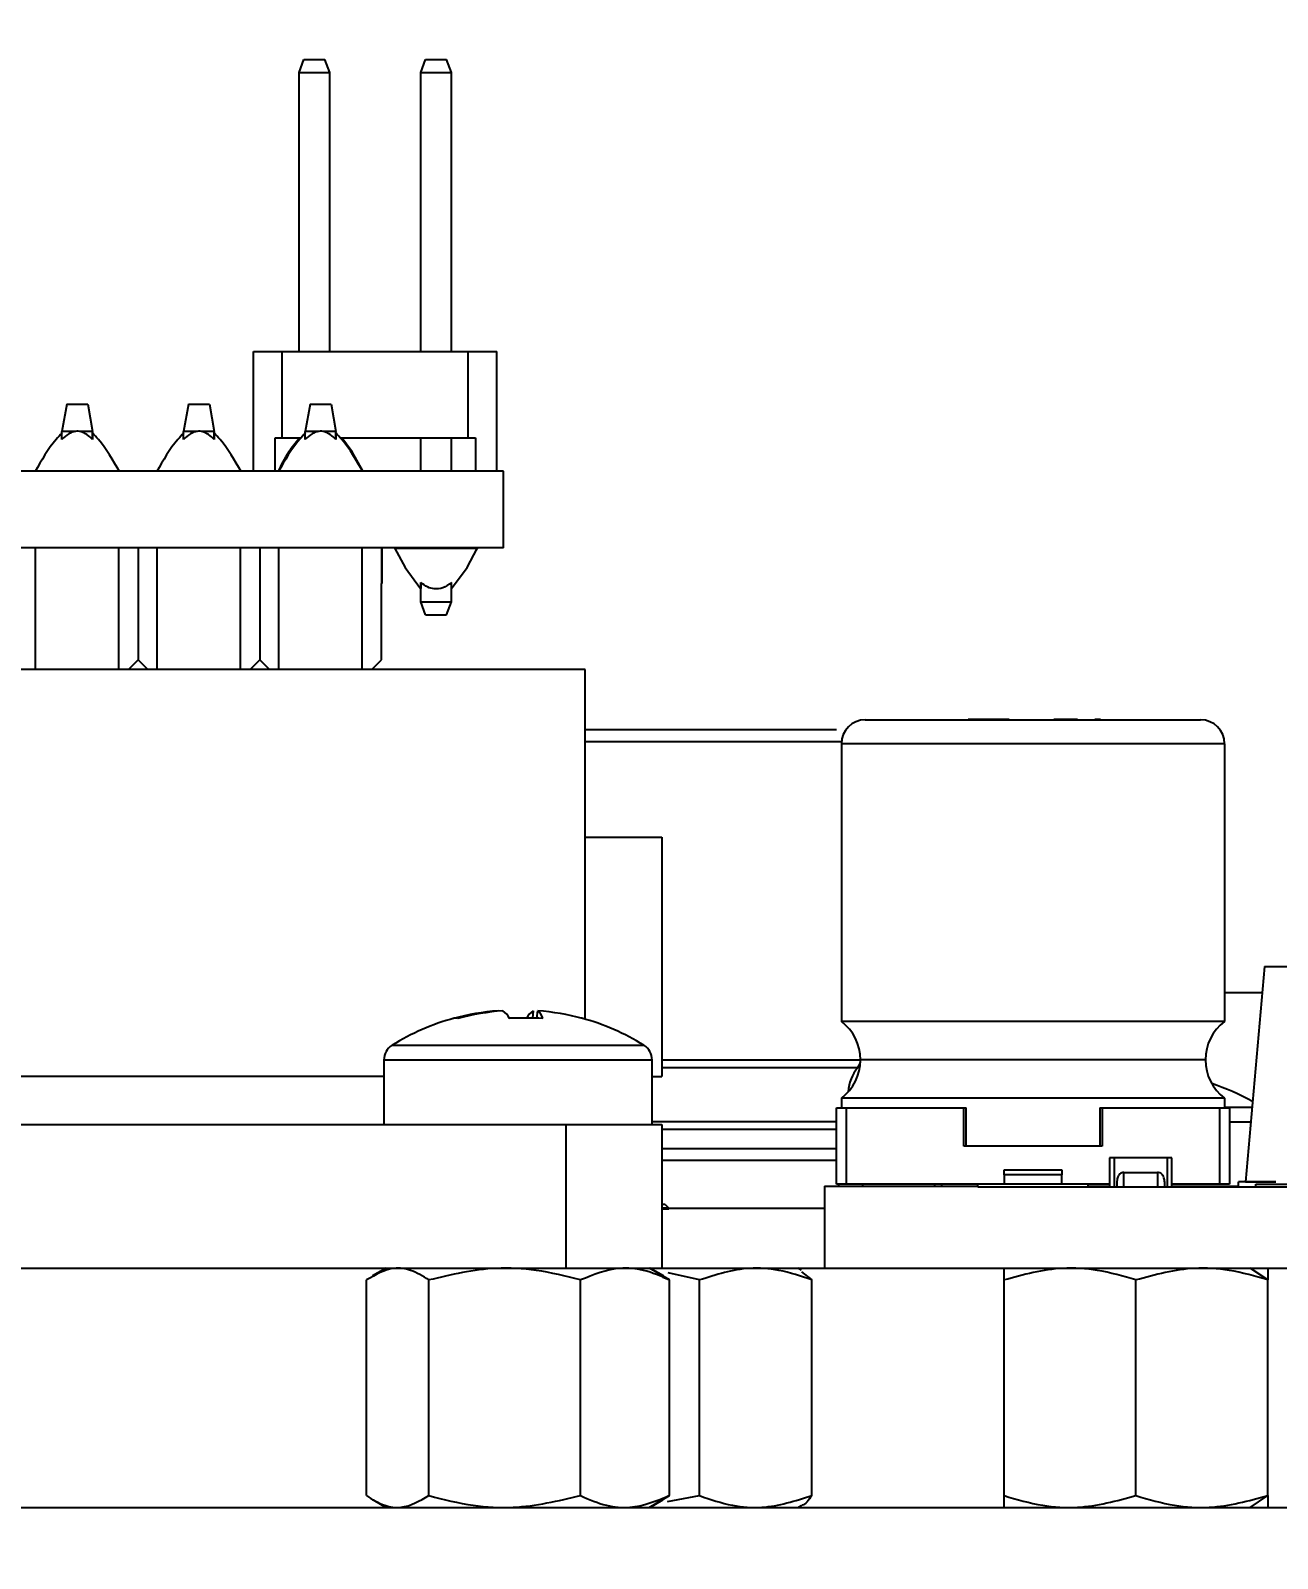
# Model space of a CAD drawing. Header units: millimetres. Extents: x 53 to 380, y 29 to 265.
# Drawn here: x 128.9 to 141.91, y 235.28 to 251.23 of the extents above; entities that cross this region are included whole.
import ezdxf

# ---------------------------------------------------------------- set-up
doc = ezdxf.new("R2010")
doc.units = ezdxf.units.MM
doc.styles.add('SLDTEXTSTYLE0', font='TXT', dxfattribs={"width": 0.75})
doc.dimstyles.new('SLDDIMSTYLE0', dxfattribs={"dimtxt": 3.5, "dimasz": 3.302, "dimexe": 0, "dimexo": 0.0625, "dimgap": 0.875, "dimtad": 1, "dimlfac": 2, "dimrnd": 1e-09, "dimzin": 4, "dimdsep": 46, "dimtxsty": 'SLDTEXTSTYLE0', "dimsah": 1, "dimcen": 0.09, "dimadec": 0, "dimazin": 1, "dimtfac": 1, "dimtofl": 0, "dimtmove": 0, "dimatfit": 3, "dimfxl": 1, "dimfrac": 2, "dimtolj": 1, "dimtzin": 12, "dimarcsym": 0})

# ---------------------------------------------------------------- blocks, each defined once
blk = doc.blocks.new('_D_1')
at = {"color": 7, "linetype": 'Continuous', "lineweight": 0, "transparency": 16777216}
for p, q in [((60.484, 230.312), (60.484, 261.932)), ((165.484, 218.312), (165.484, 261.932)), ((165.484, 260.932), (60.484, 260.932))]:
    blk.add_line(p, q, dxfattribs=at)
at = {"color": 7, "linetype": 'Continuous', "lineweight": 18, "transparency": 16777216}
for points in [[(60.484, 260.932), (63.786, 260.424), (63.786, 261.44)], [(165.484, 260.932), (162.182, 261.44), (162.182, 260.424)]]:
    blk.add_solid(points, dxfattribs=at)
at = {"color": 7, "linetype": 'Continuous', "lineweight": 18, "transparency": 16777216, "insert": (116.619, 265.443), "char_height": 3.5, "attachment_point": 1, "style": 'SLDTEXTSTYLE0'}
blk.add_mtext('210.00', dxfattribs=at)

msp = doc.modelspace()

# ---------------------------------------------------------------- linework, layer by layer
at = {"color": 7, "linetype": 'Continuous', "lineweight": 25}
for p, q in [((131.6985, 250.7942), (131.7485, 250.9316)), ((131.6985, 250.7942), (132.0185, 250.7942)), ((131.6985, 247.8816), (131.6985, 250.7942)), ((131.7485, 250.9316), (131.9685, 250.9316)), ((132.0185, 250.7942), (131.9685, 250.9316)), ((132.0185, 247.8816), (132.0185, 250.7942)), ((132.9685, 250.7942), (133.0185, 250.9316)), ((132.9685, 250.7942), (133.2885, 250.7942)), ((132.9685, 247.8816), (132.9685, 250.7942)), ((133.0185, 250.9316), (133.2385, 250.9316)), ((133.2885, 250.7942), (133.2385, 250.9316)), ((133.2885, 247.8816), (133.2885, 250.7942)), ((131.2235, 246.6316), (131.2235, 247.8816)), ((131.2235, 247.8816), (131.5235, 247.8816)), ((131.5235, 246.9816), (131.5235, 247.8816)), ((131.5235, 247.8816), (133.4635, 247.8816)), ((133.4635, 246.9816), (133.4635, 247.8816)), ((133.4635, 247.8816), (133.7635, 247.8816)), ((133.7635, 246.6316), (133.7635, 247.8816)), ((129.2735, 247.3316), (129.2235, 247.048)), ((129.2735, 247.3316), (129.4935, 247.3316)), ((129.4935, 247.3316), (129.5435, 247.048)), ((130.5435, 247.3316), (130.4935, 247.048)), ((130.5435, 247.3316), (130.7635, 247.3316)), ((130.7635, 247.3316), (130.8135, 247.048)), ((131.8135, 247.3316), (131.7635, 247.048)), ((131.8135, 247.3316), (132.0335, 247.3316)), ((132.0335, 247.3316), (132.0835, 247.048)), ((129.3617, 247.048), (129.2235, 247.048)), ((129.2235, 246.9642), (129.2235, 247.048)), ((129.5435, 247.048), (129.4054, 247.048)), ((129.5435, 246.9642), (129.5435, 247.048)), ((130.4956, 247.0342), (130.4336, 246.9652)), ((130.6317, 247.048), (130.4935, 247.048)), ((130.4935, 246.9642), (130.4935, 247.048)), ((130.8135, 247.048), (130.6754, 247.048)), ((130.8135, 246.9642), (130.8135, 247.048)), ((131.4485, 246.6316), (131.4485, 246.9816)), ((131.4485, 246.9816), (131.5235, 246.9816)), ((131.5235, 246.9816), (131.7183, 246.9816)), ((131.6985, 246.9574), (131.6985, 246.9816)), ((131.9017, 247.048), (131.7635, 247.048)), ((131.7635, 246.9642), (131.7635, 247.048)), ((132.0835, 247.048), (131.9454, 247.048)), ((132.0835, 246.9642), (132.0835, 247.048)), ((132.1287, 246.9816), (133.4635, 246.9816)), ((132.2539, 246.8351), (132.1444, 246.9816)), ((132.9685, 246.6316), (132.9685, 246.9816)), ((133.2885, 246.6316), (133.2885, 246.9816)), ((133.4635, 246.9816), (133.5385, 246.9816)), ((133.5385, 246.9816), (133.5385, 246.6316)), ((132.3641, 246.6367), (132.2539, 246.8351)), ((130.2316, 246.6554), (130.2138, 246.628)), ((133.8335, 246.6316), (112.2335, 246.6316)), ((129.3835, 246.6367), (129.3835, 246.6316)), ((131.483, 246.6365), (131.483, 246.6316)), ((132.3641, 246.6365), (132.3641, 246.6316)), ((133.8335, 245.8316), (133.8335, 246.6316)), ((133.8335, 245.8316), (112.2335, 245.8316)), ((128.9485, 244.5616), (128.9485, 245.8316)), ((129.8185, 245.8316), (128.9485, 245.8316)), ((129.8185, 244.5616), (129.8185, 245.8316)), ((130.0185, 245.8316), (130.0185, 244.6616)), ((130.2185, 244.5616), (130.2185, 245.8316)), ((131.0885, 245.8316), (130.2185, 245.8316)), ((131.0885, 244.5616), (131.0885, 245.8316)), ((131.2885, 245.8316), (131.2885, 244.6616)), ((131.4885, 244.5616), (131.4885, 245.8316)), ((132.3585, 245.8316), (131.4885, 245.8316)), ((132.3585, 244.5616), (132.3585, 245.8316)), ((132.5585, 245.8316), (132.5585, 245.4616)), ((132.561, 245.8316), (132.561, 245.4616)), ((132.6916, 245.8352), (132.7011, 245.8204)), ((132.6982, 245.8267), (132.6982, 245.8316)), ((132.6982, 245.8265), (132.8058, 245.6281)), ((133.4513, 245.6281), (133.5589, 245.8265)), ((133.5486, 245.8091), (133.5655, 245.8351)), ((133.5589, 245.8267), (133.5589, 245.8316)), ((132.8058, 245.6281), (132.9667, 245.4077)), ((133.2904, 245.4077), (133.4513, 245.6281)), ((132.5585, 244.6616), (132.5585, 245.4616)), ((132.561, 245.4616), (132.5585, 245.4616)), ((132.9685, 245.269), (132.9685, 245.4693)), ((133.2885, 245.269), (133.2885, 245.4693)), ((132.9685, 245.269), (133.2885, 245.269)), ((133.0185, 245.1316), (132.9685, 245.269)), ((133.2385, 245.1316), (133.2885, 245.269)), ((133.0185, 245.1316), (133.2385, 245.1316)), ((129.9185, 244.5616), (130.0185, 244.6616)), ((130.0185, 244.6616), (130.1185, 244.5616)), ((131.1885, 244.5616), (131.2885, 244.6616)), ((131.2885, 244.6616), (131.3885, 244.5616)), ((132.4585, 244.5616), (132.5585, 244.6616)), ((134.6835, 244.5616), (111.2835, 244.5616)), ((134.6835, 240.9116), (134.6835, 244.5616)), ((137.6085, 244.0366), (137.8415, 244.0366)), ((137.8415, 244.0366), (140.8756, 244.0366)), ((138.6019, 244.0416), (138.6019, 244.0366)), ((138.6825, 244.0416), (138.6825, 244.0366)), ((138.74, 244.0416), (138.6825, 244.0416)), ((138.74, 244.0416), (138.74, 244.0366)), ((139.1084, 244.0416), (138.74, 244.0416)), ((139.1084, 244.0416), (139.1084, 244.0366)), ((139.115, 244.0416), (139.115, 244.0366)), ((139.5692, 244.0416), (139.5692, 244.0366)), ((139.5758, 244.0416), (139.5758, 244.0366)), ((139.8234, 244.0416), (139.5758, 244.0416)), ((139.8234, 244.0416), (139.8234, 244.0366)), ((139.9253, 244.0416), (139.9253, 244.0366)), ((140.0034, 244.0416), (140.0034, 244.0366)), ((140.0621, 244.0416), (140.0034, 244.0416)), ((140.0621, 244.0416), (140.0621, 244.0366)), ((140.0824, 244.0416), (140.0824, 244.0366)), ((140.8756, 244.0366), (141.1085, 244.0366)), ((141.3585, 243.7866), (137.3585, 243.7866)), ((137.3585, 243.7866), (137.3585, 240.8866)), ((141.3585, 243.7866), (141.3585, 240.8866)), ((134.6835, 242.8116), (135.4835, 242.8116)), ((135.4835, 242.8116), (135.4835, 240.3116)), ((141.7741, 241.4616), (141.5772, 239.2116)), ((141.7741, 241.4616), (146.1304, 241.4616)), ((141.3585, 241.1902), (141.7503, 241.1902)), ((133.778, 240.9941), (133.7775, 240.9981)), ((134.1415, 240.9981), (134.1346, 240.9219)), ((134.1804, 240.9205), (134.1896, 240.9981)), ((141.3585, 240.8866), (137.3585, 240.8866)), ((132.5835, 240.4849), (132.5835, 239.8116)), ((135.3835, 239.8116), (135.3835, 240.4849)), ((137.5585, 240.4847), (137.5585, 240.4866)), ((141.1585, 240.4866), (137.5585, 240.4866)), ((132.5835, 240.3116), (113.3835, 240.3116)), ((132.5835, 240.3116), (124.1335, 240.3116)), ((135.3835, 240.3116), (135.4835, 240.3116)), ((137.3085, 239.1866), (137.3085, 239.9866)), ((137.3085, 239.9866), (137.4085, 239.9866)), ((137.3585, 240.0866), (137.3585, 239.9866)), ((141.3585, 240.0866), (137.3585, 240.0866)), ((137.4085, 239.9866), (137.4085, 239.1866)), ((137.4085, 239.9866), (138.6361, 239.9866)), ((138.6361, 239.5866), (138.6361, 239.9866)), ((138.6361, 239.9866), (138.6611, 239.9866)), ((138.6611, 239.5866), (138.6611, 239.9866)), ((140.0559, 239.9866), (140.0559, 239.5866)), ((140.0559, 239.9866), (140.0809, 239.9866)), ((140.0809, 239.9866), (140.0809, 239.5866)), ((140.0809, 239.9866), (141.3085, 239.9866)), ((141.3085, 239.1866), (141.3085, 239.9866)), ((141.3085, 239.9866), (141.4085, 239.9866)), ((141.3585, 240.0866), (141.3585, 239.9866)), ((141.4085, 239.9866), (141.4085, 239.1866)), ((111.4835, 239.8116), (134.4835, 239.8116)), ((134.4835, 239.8116), (134.4835, 238.3116)), ((134.4835, 239.8116), (135.4835, 239.8116)), ((135.4835, 239.8116), (135.4835, 238.3116)), ((140.0809, 239.5866), (138.6361, 239.5866)), ((137.3085, 239.4366), (135.4835, 239.4366)), ((139.0585, 239.2866), (139.0585, 239.3366)), ((139.0585, 239.3366), (139.6585, 239.3366)), ((139.6585, 239.3366), (139.6585, 239.2866)), ((140.1585, 239.4616), (140.1585, 239.1616)), ((140.2085, 239.4616), (140.1585, 239.4616)), ((140.2085, 239.1616), (140.2085, 239.4616)), ((140.7585, 239.4616), (140.2085, 239.4616)), ((140.3085, 239.3116), (140.6585, 239.3116)), ((140.7585, 239.4616), (140.7585, 239.1616)), ((140.8085, 239.4616), (140.7585, 239.4616)), ((140.8085, 239.1616), (140.8085, 239.4616)), ((137.1835, 239.1666), (138.7835, 239.1666)), ((137.1835, 239.1666), (137.1835, 238.3116)), ((137.4085, 239.1866), (137.3085, 239.1866)), ((138.7835, 239.1866), (137.4085, 239.1866)), ((137.5835, 239.1666), (137.5835, 239.1866)), ((138.3335, 239.1666), (138.3335, 239.1866)), ((138.7835, 239.1666), (138.7835, 239.1866)), ((139.9335, 239.1866), (138.7835, 239.1866)), ((138.7835, 239.1666), (138.7835, 239.1616)), ((138.7835, 239.1616), (157.1835, 239.1616)), ((139.6585, 239.2866), (139.0585, 239.2866)), ((139.0585, 239.2866), (139.0585, 239.1866)), ((139.6585, 239.1866), (139.6585, 239.2866)), ((139.9335, 239.1616), (139.9335, 239.1866)), ((140.1585, 239.1866), (139.9335, 239.1866)), ((139.9335, 239.1666), (140.1585, 239.1666)), ((141.3085, 239.1866), (140.8085, 239.1866)), ((140.8085, 239.1666), (141.5022, 239.1666)), ((141.4085, 239.1866), (141.3085, 239.1866)), ((141.893, 239.2116), (141.5022, 239.2116)), ((141.5022, 239.1616), (141.5022, 239.2116)), ((141.5772, 239.2116), (141.893, 239.2116)), ((141.6835, 239.1866), (142.9335, 239.1866)), ((141.6835, 239.1616), (141.6835, 239.1866)), ((135.5197, 238.9741), (135.4835, 238.9741)), ((135.5585, 238.9366), (135.4835, 238.9366)), ((135.4835, 238.9316), (135.5585, 238.9316)), ((135.5197, 238.9741), (135.5585, 238.9366)), ((135.5585, 238.9316), (135.5585, 238.9366)), ((135.5585, 238.9366), (137.1835, 238.9366)), ((111.4835, 238.3116), (134.4835, 238.3116)), ((132.6085, 238.3116), (132.4665, 238.2296)), ((134.4835, 238.3116), (135.4835, 238.3116)), ((135.5654, 238.1875), (135.3515, 238.3116)), ((135.5006, 238.2296), (135.3585, 238.3116)), ((135.4835, 238.3116), (137.1835, 238.3116)), ((135.4936, 238.2176), (135.5654, 238.1875)), ((135.8784, 238.1875), (135.5498, 238.2619)), ((136.9441, 238.2911), (136.9085, 238.3116)), ((136.9418, 238.2733), (137.0502, 238.1875)), ((137.1835, 238.3116), (154.9517, 238.3116)), ((141.8105, 238.1875), (141.6243, 238.3116)), ((132.4017, 235.9357), (132.4017, 238.1875)), ((133.0535, 235.9357), (133.0535, 238.1875)), ((134.6354, 235.9357), (134.6354, 238.1875)), ((135.5654, 235.9357), (135.5654, 238.1875)), ((135.8784, 235.9357), (135.8784, 238.1875)), ((137.0502, 235.9357), (137.0502, 238.1875)), ((139.0566, 235.9357), (139.0566, 238.1875)), ((140.4335, 235.9357), (140.4335, 238.1875)), ((141.8105, 235.9357), (141.8105, 238.1875)), ((116.9602, 235.8116), (188.9835, 235.8116)), ((132.4665, 235.8936), (132.4702, 235.8915)), ((132.4702, 235.8915), (132.6085, 235.8116)), ((135.3515, 235.8116), (135.5654, 235.9357)), ((135.3585, 235.8116), (135.4969, 235.8915)), ((135.5654, 235.9357), (135.4933, 235.8977)), ((135.5429, 235.8753), (135.8784, 235.9357)), ((136.9085, 235.8116), (136.9441, 235.8321)), ((141.6243, 235.8116), (141.8105, 235.9357))]:
    msp.add_line(p, q, dxfattribs=at)
at = {"color": 8, "linetype": 'Continuous', "lineweight": 25}
for p, q in [((134.6835, 243.8116), (137.3598, 243.8116)), ((132.6689, 240.638), (135.2982, 240.638)), ((132.5835, 240.4849), (135.3835, 240.4849)), ((135.4835, 240.4847), (137.5585, 240.4847)), ((135.4835, 240.4052), (137.53, 240.4052)), ((141.3585, 239.993), (141.6456, 239.993)), ((135.3835, 239.843), (137.3085, 239.843)), ((141.4085, 239.8399), (141.6322, 239.8399)), ((135.4835, 239.7635), (137.3085, 239.7635)), ((135.4835, 239.5616), (137.3085, 239.5616)), ((137.3335, 239.1666), (137.3335, 239.1866)), ((138.4085, 239.1666), (138.4085, 239.1866))]:
    msp.add_line(p, q, dxfattribs=at)
at = {"color": 7, "linetype": 'Continuous', "lineweight": 25}
for centre, radius, start, end in [((137.6085, 243.7866), 0.25, 90, 180), ((141.1085, 243.7866), 0.25, 0, 90), ((133.9835, 238.5116), 2.5, 105.44606, 121.7263), ((133.9582, 238.5514), 2.4533, 94.22415, 105.34362), ((133.332, 240.8713), 0.0514, 63.52628, 116.47372), ((134.009, 238.5176), 2.4872, 94.22952, 105.2476), ((133.7068, 240.8235), 0.2112, 26.38152, 55.77242), ((133.8972, 238.093), 2.8296, 88.2521, 90.08935), ((134.0696, 238.0879), 2.8348, 86.48941, 93.51059), ((134.2603, 240.8235), 0.2112, 124.22701, 153.61981), ((134.0915, 240.8749), 0.1575, 15.62644, 51.47948), ((134.0089, 238.5514), 2.4533, 74.65638, 85.77585), ((134.6398, 240.8888), 0.0338, 57.34638, 92.43306), ((133.9835, 238.5116), 2.5, 58.2737, 74.55394), ((137.0585, 240.4866), 0.5, 0, 53.1301), ((141.6585, 240.4866), 0.5, 126.8699, 180), ((132.7635, 240.4849), 0.18, 121.7263, 180), ((135.2035, 240.4849), 0.18, 0, 58.2737), ((137.0585, 240.4866), 0.5, 306.8699, 0), ((137.4335, 240.4847), 0.125, 320.50537, 0), ((141.6585, 240.4866), 0.5, 180, 233.1301), ((137.871, 240.1241), 0.4419, 140.50537, 176.3962), ((140.4335, 237.8666), 2.5, 60.86824, 71.55203)]:
    msp.add_arc(centre, radius, start, end, dxfattribs=at)
for points, knots in [([(129.2254, 247.0339), (129.2044, 247.0113), (129.0923, 246.89), (129.0104, 246.7455), (128.9438, 246.628)], [0, 0, 0, 0, 0.1866114, 1, 1, 1, 1]), ([(129.5435, 246.9642), (129.5244, 246.9819), (129.4889, 247.0147), (129.4276, 247.0473), (129.3583, 247.0533), (129.2866, 247.0224), (129.2458, 246.9847), (129.2235, 246.9642)], [0, 0, 0, 0, 0.2106669, 0.3902226, 0.5518273, 0.755246, 1, 1, 1, 1]), ([(129.2235, 246.9642), (129.2235, 246.9802), (129.2235, 247.0101), (129.2235, 247.0373), (129.2235, 247.036), (129.2235, 247.0356)], [0, 0, 0, 0, 0.4373511, 0.8128706, 1, 1, 1, 1]), ([(129.8233, 246.628), (129.7567, 246.7456), (129.6746, 246.8903), (129.5622, 247.0117), (129.5411, 247.0346)], [0, 0, 0, 0, 0.8119862, 1, 1, 1, 1]), ([(129.5435, 247.0368), (129.5435, 247.0373), (129.5435, 247.0417), (129.5435, 247.0163), (129.5435, 246.9825), (129.5435, 246.9642)], [0, 0, 0, 0, 0.06555467, 0.49272807, 1, 1, 1, 1]), ([(130.4954, 247.0339), (130.4744, 247.0113), (130.3623, 246.89), (130.2804, 246.7455), (130.2138, 246.628)], [0, 0, 0, 0, 0.1866117, 1, 1, 1, 1]), ([(130.8135, 246.9642), (130.7944, 246.9819), (130.7589, 247.0147), (130.6976, 247.0473), (130.6283, 247.0533), (130.5566, 247.0224), (130.5158, 246.9847), (130.4935, 246.9642)], [0, 0, 0, 0, 0.2106669, 0.3902227, 0.5518268, 0.7552455, 1, 1, 1, 1]), ([(130.4935, 246.9642), (130.4935, 246.9802), (130.4935, 247.0101), (130.4935, 247.0373), (130.4935, 247.036), (130.4935, 247.0356)], [0, 0, 0, 0, 0.4373511, 0.8128706, 1, 1, 1, 1]), ([(131.0933, 246.628), (131.0267, 246.7456), (130.9446, 246.8903), (130.8322, 247.0117), (130.8111, 247.0346)], [0, 0, 0, 0, 0.8119868, 1, 1, 1, 1]), ([(130.8135, 247.0368), (130.8135, 247.0373), (130.8135, 247.0417), (130.8135, 247.0163), (130.8135, 246.9825), (130.8135, 246.9642)], [0, 0, 0, 0, 0.06555467, 0.49272807, 1, 1, 1, 1]), ([(131.6985, 246.9761), (131.6608, 246.9273), (131.555, 246.7905), (131.5112, 246.6969), (131.483, 246.6367)], [0, 0, 0, 0, 0.3571563, 1, 1, 1, 1]), ([(131.7654, 247.0339), (131.7444, 247.0113), (131.6323, 246.89), (131.5504, 246.7455), (131.4838, 246.628)], [0, 0, 0, 0, 0.1866111, 1, 1, 1, 1]), ([(132.0835, 246.9642), (132.0644, 246.9819), (132.0289, 247.0147), (131.9676, 247.0473), (131.8983, 247.0533), (131.8266, 247.0224), (131.7858, 246.9847), (131.7635, 246.9642)], [0, 0, 0, 0, 0.2106659, 0.3902228, 0.5518268, 0.7552455, 1, 1, 1, 1]), ([(131.7635, 246.9642), (131.7635, 246.9802), (131.7635, 247.0101), (131.7635, 247.0373), (131.7635, 247.036), (131.7635, 247.0356)], [0, 0, 0, 0, 0.4373511, 0.8128706, 1, 1, 1, 1]), ([(132.3633, 246.628), (132.2967, 246.7456), (132.2146, 246.8903), (132.1022, 247.0117), (132.0811, 247.0346)], [0, 0, 0, 0, 0.8119868, 1, 1, 1, 1]), ([(132.0835, 247.0368), (132.0835, 247.0373), (132.0835, 247.0417), (132.0835, 247.0163), (132.0835, 246.9825), (132.0835, 246.9642)], [0, 0, 0, 0, 0.06555467, 0.49272807, 1, 1, 1, 1]), ([(128.9615, 246.6367), (128.9563, 246.6367), (128.9374, 246.6367), (128.9742, 246.6367), (129.0676, 246.6367), (129.2131, 246.6367), (129.3267, 246.6367), (129.3835, 246.6367)], [0, 0, 0, 0, 0.0863867, 0.31479, 0.5431935, 0.7715967, 1, 1, 1, 1]), ([(129.3835, 246.6367), (129.4403, 246.6367), (129.554, 246.6367), (129.6995, 246.6367), (129.7928, 246.6367), (129.8296, 246.6367), (129.8108, 246.6367), (129.8056, 246.6367)], [0, 0, 0, 0, 0.2284015, 0.4568032, 0.6852048, 0.9136063, 1, 1, 1, 1]), ([(130.2315, 246.6367), (130.2263, 246.6367), (130.2074, 246.6367), (130.2442, 246.6367), (130.3376, 246.6367), (130.4831, 246.6367), (130.5967, 246.6367), (130.6535, 246.6367)], [0, 0, 0, 0, 0.08638671, 0.31478994, 0.54319373, 0.77159665, 1, 1, 1, 1]), ([(130.6535, 246.6367), (130.7103, 246.6367), (130.824, 246.6367), (130.9695, 246.6367), (131.0628, 246.6367), (131.0996, 246.6367), (131.0808, 246.6367), (131.0756, 246.6367)], [0, 0, 0, 0, 0.22840209, 0.45680312, 0.68520502, 0.91360637, 1, 1, 1, 1]), ([(131.5015, 246.6367), (131.4963, 246.6367), (131.4774, 246.6367), (131.5143, 246.6367), (131.6076, 246.6367), (131.7531, 246.6367), (131.8667, 246.6367), (131.9235, 246.6367)], [0, 0, 0, 0, 0.08638669, 0.31478997, 0.54319334, 0.77159671, 1, 1, 1, 1]), ([(131.9235, 246.6367), (131.9803, 246.6367), (132.094, 246.6367), (132.2395, 246.6367), (132.3328, 246.6367), (132.3696, 246.6367), (132.3508, 246.6367), (132.3456, 246.6367)], [0, 0, 0, 0, 0.2284016, 0.4568028, 0.6852048, 0.9136063, 1, 1, 1, 1]), ([(133.5589, 245.8267), (133.3982, 245.8266), (133.1113, 245.8265), (132.8244, 245.8266), (132.6982, 245.8267)], [0, 0, 0, 0, 0.55999991, 1, 1, 1, 1]), ([(133.2885, 245.4693), (133.26, 245.4486), (133.2068, 245.4101), (133.1143, 245.397), (133.0335, 245.4214), (132.9912, 245.4526), (132.9685, 245.4693)], [0, 0, 0, 0, 0.2967064, 0.5536266, 0.7617627, 1, 1, 1, 1]), ([(132.9685, 245.4693), (132.9685, 245.4485), (132.9685, 245.4134), (132.9685, 245.4104), (132.9685, 245.4091)], [0, 0, 0, 0, 0.59172557, 1, 1, 1, 1]), ([(133.2885, 245.4091), (133.2885, 245.408), (133.2885, 245.4029), (133.2885, 245.4252), (133.2885, 245.454), (133.2885, 245.4693)], [0, 0, 0, 0, 0.1096934, 0.52709445, 1, 1, 1, 1]), ([(134.6835, 243.9366), (134.8081, 243.9366), (135.1744, 243.9366), (135.7995, 243.9366), (136.4628, 243.9366), (137.0086, 243.9366), (137.2085, 243.9366), (137.3085, 243.9366)], [0, 0, 0, 0, 0.1141842, 0.3356382, 0.5570922, 0.7785462, 1, 1, 1, 1]), ([(140.3085, 239.3116), (140.3007, 239.3108), (140.2849, 239.3092), (140.2651, 239.2955), (140.25, 239.2771), (140.2368, 239.2464), (140.2337, 239.2175), (140.2336, 239.1862), (140.2336, 239.1723), (140.2335, 239.1616)], [0, 0, 0, 0, 0.12366142, 0.25015573, 0.37173685, 0.50053988, 0.77757971, 0.82918471, 1, 1, 1, 1]), ([(140.3085, 239.1616), (140.3085, 239.1746), (140.3085, 239.2021), (140.3085, 239.2438), (140.3085, 239.2822), (140.3085, 239.302), (140.3085, 239.3116)], [0, 0, 0, 0, 0.2241892, 0.4769329, 0.747474, 1, 1, 1, 1]), ([(140.6585, 239.3116), (140.6585, 239.3021), (140.6585, 239.2823), (140.6585, 239.244), (140.6585, 239.2022), (140.6585, 239.1746), (140.6585, 239.1616)], [0, 0, 0, 0, 0.25090342, 0.52166054, 0.77547778, 1, 1, 1, 1]), ([(140.7335, 239.1616), (140.7335, 239.1724), (140.7335, 239.1864), (140.7334, 239.2021), (140.7329, 239.2226), (140.7295, 239.2483), (140.717, 239.2773), (140.7017, 239.2957), (140.682, 239.3091), (140.6662, 239.3108), (140.6585, 239.3116)], [0, 0, 0, 0, 0.1724816, 0.2236522, 0.2514342, 0.4999944, 0.631714, 0.7504153, 0.8780281, 1, 1, 1, 1]), ([(133.0535, 238.1875), (132.9903, 238.2263), (132.8716, 238.2994), (132.6496, 238.3289), (132.4976, 238.2422), (132.4017, 238.1875)], [0, 0, 0, 0, 0.2956528, 0.555283, 1, 1, 1, 1]), ([(134.6354, 238.1875), (134.482, 238.2263), (134.1938, 238.2994), (133.6551, 238.3289), (133.2863, 238.2422), (133.0535, 238.1875)], [0, 0, 0, 0, 0.2956526, 0.5552835, 1, 1, 1, 1]), ([(135.5654, 238.1875), (135.4752, 238.2263), (135.3058, 238.2994), (134.9891, 238.3289), (134.7723, 238.2422), (134.6354, 238.1875)], [0, 0, 0, 0, 0.2956526, 0.5552831, 1, 1, 1, 1]), ([(137.0502, 238.1875), (136.9365, 238.2263), (136.7231, 238.2994), (136.324, 238.3289), (136.0508, 238.2422), (135.8784, 238.1875)], [0, 0, 0, 0, 0.2956522, 0.5552824, 1, 1, 1, 1]), ([(140.4335, 238.1875), (140.3, 238.2263), (140.0492, 238.2994), (139.5802, 238.3289), (139.2592, 238.2422), (139.0566, 238.1875)], [0, 0, 0, 0, 0.2956531, 0.5552834, 1, 1, 1, 1]), ([(139.0566, 238.1875), (139.0566, 238.2286), (139.0566, 238.2981), (139.0566, 238.3026), (139.0566, 238.3044)], [0, 0, 0, 0, 0.59088894, 1, 1, 1, 1]), ([(141.8105, 238.1875), (141.677, 238.2263), (141.4262, 238.2994), (140.9572, 238.3289), (140.6362, 238.2422), (140.4335, 238.1875)], [0, 0, 0, 0, 0.295653, 0.5552831, 1, 1, 1, 1]), ([(141.8105, 238.3044), (141.8105, 238.3062), (141.8105, 238.3228), (141.8105, 238.2512), (141.8105, 238.1875)], [0, 0, 0, 0, 0.1099377, 1, 1, 1, 1]), ([(132.4017, 235.9357), (132.4649, 235.8969), (132.5836, 235.8238), (132.8056, 235.7943), (132.9576, 235.881), (133.0535, 235.9357)], [0, 0, 0, 0, 0.2956528, 0.5552835, 1, 1, 1, 1]), ([(133.0535, 235.9357), (133.2069, 235.8969), (133.495, 235.8238), (134.0338, 235.7943), (134.4026, 235.881), (134.6354, 235.9357)], [0, 0, 0, 0, 0.2956529, 0.5552832, 1, 1, 1, 1]), ([(134.6354, 235.9357), (134.7256, 235.8969), (134.895, 235.8238), (135.2117, 235.7943), (135.4285, 235.881), (135.5654, 235.9357)], [0, 0, 0, 0, 0.2956531, 0.5552835, 1, 1, 1, 1]), ([(135.8784, 235.9357), (135.992, 235.8969), (136.2054, 235.8238), (136.6045, 235.7943), (136.8777, 235.881), (137.0502, 235.9357)], [0, 0, 0, 0, 0.29565377, 0.55528391, 1, 1, 1, 1]), ([(137.0502, 235.9357), (137.0168, 235.8899), (136.9822, 235.8422), (136.9465, 235.8345), (136.9451, 235.8342)], [0, 0, 0, 0, 0.96266823, 1, 1, 1, 1]), ([(139.0566, 235.8188), (139.0566, 235.817), (139.0566, 235.8004), (139.0566, 235.872), (139.0566, 235.9357)], [0, 0, 0, 0, 0.1099378, 1, 1, 1, 1]), ([(139.0566, 235.9357), (139.1901, 235.8969), (139.4409, 235.8238), (139.9099, 235.7943), (140.2309, 235.881), (140.4335, 235.9357)], [0, 0, 0, 0, 0.2956531, 0.5552834, 1, 1, 1, 1]), ([(140.4335, 235.9357), (140.5671, 235.8969), (140.8179, 235.8238), (141.2869, 235.7943), (141.6078, 235.881), (141.8105, 235.9357)], [0, 0, 0, 0, 0.295653, 0.5552831, 1, 1, 1, 1]), ([(141.8105, 235.9357), (141.8105, 235.8946), (141.8105, 235.8251), (141.8105, 235.8206), (141.8105, 235.8188)], [0, 0, 0, 0, 0.590889, 1, 1, 1, 1])]:
    msp.add_open_spline(points, degree=3, knots=knots, dxfattribs=at)

# ---------------------------------------------------------------- dimensions: what is measured, and where the dimension line sits
at = {"color": 7, "linetype": 'Continuous', "lineweight": 18}
dim = msp.add_linear_dim(base=(60.4835, 260.9316), p1=(165.4838, 217.3116), p2=(60.4835, 229.3116), dimstyle='SLDDIMSTYLE0', dxfattribs=at)
dim.commit()
dim.dimension.update_dxf_attribs({"geometry": '_D_1', "text_midpoint": (123.7305, 260.9316), "dimtype": 160})

doc.saveas('drawing.dxf')
